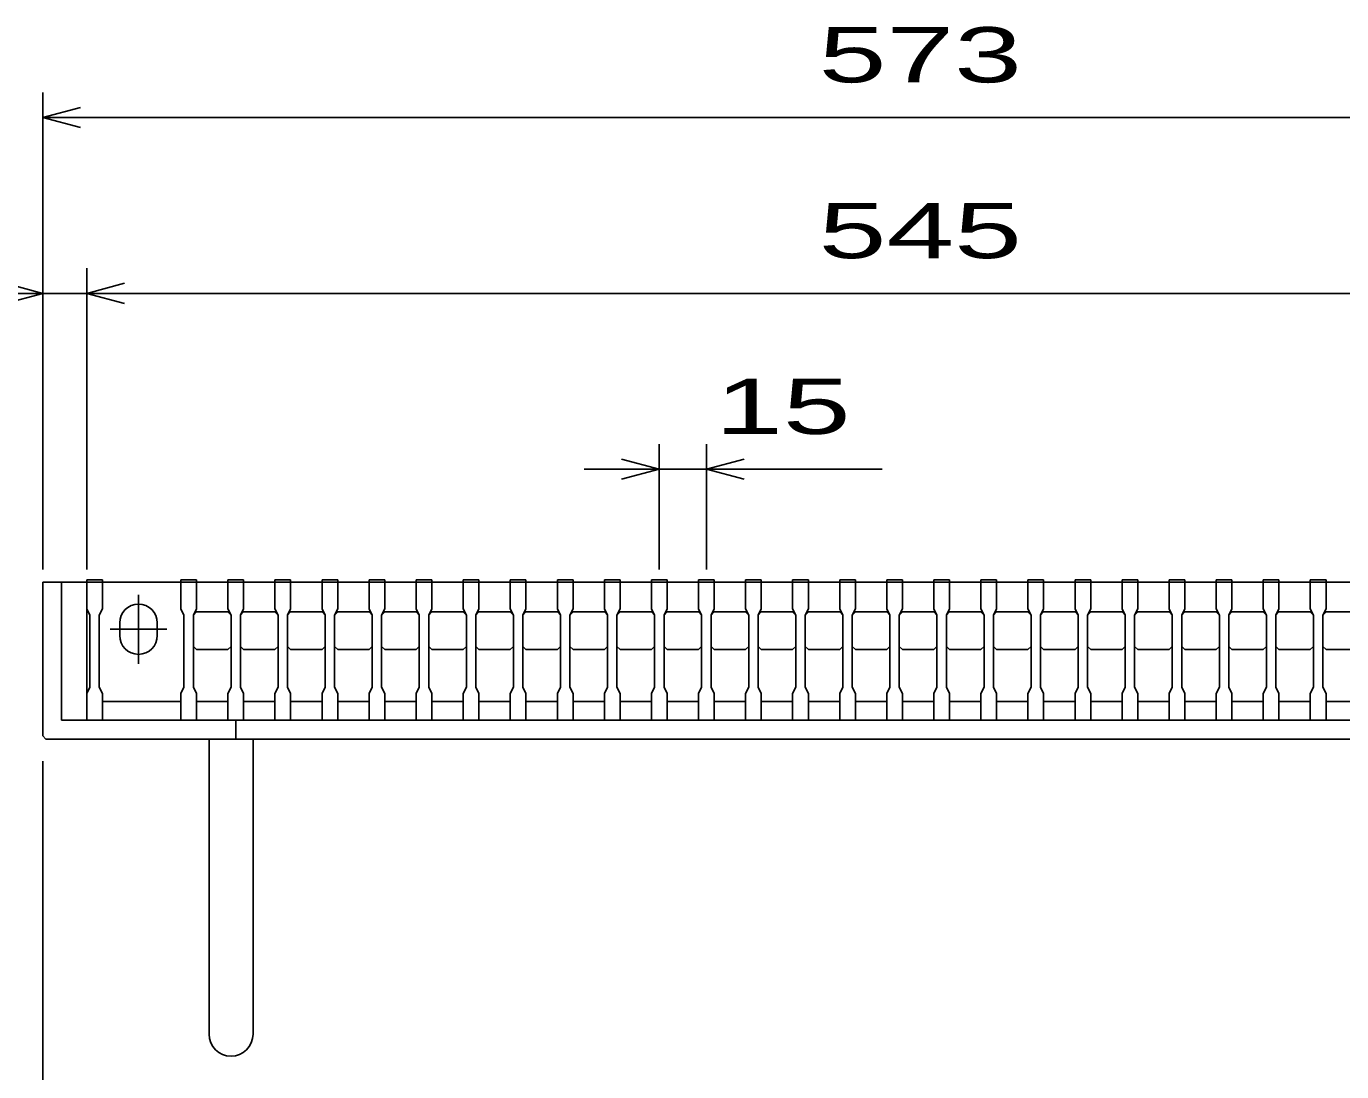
# Model space of a CAD drawing. Units: millimetres, scale not verified. Extents: x -1456 to 1389, y -1026 to 839.
# Drawn here: x -1025.3 to -606, y -673.7 to -340.7 of the extents above; entities that cross this region are included whole.
import ezdxf
from ezdxf.enums import TextEntityAlignment as Align

# ---------------------------------------------------------------- set-up
doc = ezdxf.new("R2010")
doc.units = ezdxf.units.MM
doc.header["$LTSCALE"] = 8
for name, color, linetype, lineweight in [('16', 3, 'Continuous', 25), ('19', 6, 'Continuous', 25), ('22', 4, 'Continuous', 25)]:
    doc.layers.add(name, color=color, linetype=linetype, lineweight=lineweight)
doc.styles.add('ベクトル', font='')
doc.styles.get('ベクトル').set_extended_font_data('ベクトル')

msp = doc.modelspace()

# ---------------------------------------------------------------- linework, layer by layer
at = {"layer": '16'}
for p, q in [((-1006, -517.767), (-1006, -517.067)), ((-1006, -517.067), (-1001, -517.067)), ((-1006, -517.767), (-1006, -526.267)), ((-1001, -517.767), (-1006, -517.767)), ((-1006, -517.767), (-1006, -555.767)), ((-1006, -517.767), (-461, -517.767)), ((-1002, -517.767), (-977, -517.767)), ((-1001, -517.067), (-1001, -517.767)), ((-1001, -526.267), (-1001, -517.767)), ((-976, -517.767), (-976, -517.067)), ((-976, -517.067), (-971, -517.067)), ((-976, -517.767), (-976, -526.267)), ((-971, -517.767), (-976, -517.767)), ((-971, -517.067), (-971, -517.767)), ((-971, -526.267), (-971, -517.767)), ((-961, -517.767), (-961, -517.067)), ((-961, -517.067), (-956, -517.067)), ((-961, -517.767), (-961, -526.267)), ((-956, -517.767), (-961, -517.767)), ((-956, -517.067), (-956, -517.767)), ((-956, -526.267), (-956, -517.767)), ((-946, -517.767), (-946, -517.067)), ((-946, -517.067), (-941, -517.067)), ((-946, -517.767), (-946, -526.267)), ((-941, -517.767), (-946, -517.767)), ((-941, -517.067), (-941, -517.767)), ((-941, -526.267), (-941, -517.767)), ((-931, -517.767), (-931, -517.067)), ((-931, -517.067), (-926, -517.067)), ((-931, -517.767), (-931, -526.267)), ((-926, -517.767), (-931, -517.767)), ((-926, -517.067), (-926, -517.767)), ((-926, -526.267), (-926, -517.767)), ((-916, -517.767), (-916, -517.067)), ((-916, -517.067), (-911, -517.067)), ((-916, -517.767), (-916, -526.267)), ((-911, -517.767), (-916, -517.767)), ((-911, -517.067), (-911, -517.767)), ((-911, -526.267), (-911, -517.767)), ((-901, -517.767), (-901, -517.067)), ((-901, -517.067), (-896, -517.067)), ((-901, -517.767), (-901, -526.267)), ((-896, -517.767), (-901, -517.767)), ((-896, -517.067), (-896, -517.767)), ((-896, -526.267), (-896, -517.767)), ((-886, -517.767), (-886, -517.067)), ((-886, -517.067), (-881, -517.067)), ((-886, -517.767), (-886, -526.267)), ((-881, -517.767), (-886, -517.767)), ((-881, -517.067), (-881, -517.767)), ((-881, -526.267), (-881, -517.767)), ((-871, -517.767), (-871, -517.067)), ((-871, -517.067), (-866, -517.067)), ((-871, -517.767), (-871, -526.267)), ((-866, -517.767), (-871, -517.767)), ((-866, -517.067), (-866, -517.767)), ((-866, -526.267), (-866, -517.767)), ((-856, -517.767), (-856, -517.067)), ((-856, -517.067), (-851, -517.067)), ((-856, -517.767), (-856, -526.267)), ((-851, -517.767), (-856, -517.767)), ((-851, -517.067), (-851, -517.767)), ((-851, -526.267), (-851, -517.767)), ((-841, -517.767), (-841, -517.067)), ((-841, -517.067), (-836, -517.067)), ((-841, -517.767), (-841, -526.267)), ((-836, -517.767), (-841, -517.767)), ((-836, -517.067), (-836, -517.767)), ((-836, -526.267), (-836, -517.767)), ((-826, -517.767), (-826, -517.067)), ((-826, -517.067), (-821, -517.067)), ((-826, -517.767), (-826, -526.267)), ((-821, -517.767), (-826, -517.767)), ((-821, -517.067), (-821, -517.767)), ((-821, -526.267), (-821, -517.767)), ((-811, -517.767), (-811, -517.067)), ((-811, -517.067), (-806, -517.067)), ((-811, -517.767), (-811, -526.267)), ((-806, -517.767), (-811, -517.767)), ((-806, -517.067), (-806, -517.767)), ((-806, -526.267), (-806, -517.767)), ((-796, -517.767), (-796, -517.067)), ((-796, -517.067), (-791, -517.067)), ((-796, -517.767), (-796, -526.267)), ((-791, -517.767), (-796, -517.767)), ((-791, -517.067), (-791, -517.767)), ((-791, -526.267), (-791, -517.767)), ((-781, -517.767), (-781, -517.067)), ((-781, -517.067), (-776, -517.067)), ((-781, -517.767), (-781, -526.267)), ((-776, -517.767), (-781, -517.767)), ((-776, -517.067), (-776, -517.767)), ((-776, -526.267), (-776, -517.767)), ((-766, -517.767), (-766, -517.067)), ((-766, -517.067), (-761, -517.067)), ((-766, -517.767), (-766, -526.267)), ((-761, -517.767), (-766, -517.767)), ((-761, -517.067), (-761, -517.767)), ((-761, -526.267), (-761, -517.767)), ((-751, -517.767), (-751, -517.067)), ((-751, -517.067), (-746, -517.067)), ((-751, -517.767), (-751, -526.267)), ((-746, -517.767), (-751, -517.767)), ((-746, -517.067), (-746, -517.767)), ((-746, -526.267), (-746, -517.767)), ((-736, -517.767), (-736, -517.067)), ((-736, -517.067), (-731, -517.067)), ((-736, -517.767), (-736, -526.267)), ((-731, -517.767), (-736, -517.767)), ((-731, -517.067), (-731, -517.767)), ((-731, -526.267), (-731, -517.767)), ((-721, -517.767), (-721, -517.067)), ((-721, -517.067), (-716, -517.067)), ((-721, -517.767), (-721, -526.267)), ((-716, -517.767), (-721, -517.767)), ((-716, -517.067), (-716, -517.767)), ((-716, -526.267), (-716, -517.767)), ((-706, -517.767), (-706, -517.067)), ((-706, -517.067), (-701, -517.067)), ((-706, -517.767), (-706, -526.267)), ((-701, -517.767), (-706, -517.767)), ((-701, -517.067), (-701, -517.767)), ((-701, -526.267), (-701, -517.767)), ((-691, -517.767), (-691, -517.067)), ((-691, -517.067), (-686, -517.067)), ((-691, -517.767), (-691, -526.267)), ((-686, -517.767), (-691, -517.767)), ((-686, -517.067), (-686, -517.767)), ((-686, -526.267), (-686, -517.767)), ((-676, -517.767), (-676, -517.067)), ((-676, -517.067), (-671, -517.067)), ((-676, -517.767), (-676, -526.267)), ((-671, -517.767), (-676, -517.767)), ((-671, -517.067), (-671, -517.767)), ((-671, -526.267), (-671, -517.767)), ((-661, -517.767), (-661, -517.067)), ((-661, -517.067), (-656, -517.067)), ((-661, -517.767), (-661, -526.267)), ((-656, -517.767), (-661, -517.767)), ((-656, -517.067), (-656, -517.767)), ((-656, -526.267), (-656, -517.767)), ((-646, -517.767), (-646, -517.067)), ((-646, -517.067), (-641, -517.067)), ((-646, -517.767), (-646, -526.267)), ((-641, -517.767), (-646, -517.767)), ((-641, -517.067), (-641, -517.767)), ((-641, -526.267), (-641, -517.767)), ((-631, -517.767), (-631, -517.067)), ((-631, -517.067), (-626, -517.067)), ((-631, -517.767), (-631, -526.267)), ((-626, -517.767), (-631, -517.767)), ((-626, -517.067), (-626, -517.767)), ((-626, -526.267), (-626, -517.767)), ((-616, -517.767), (-616, -517.067)), ((-616, -517.067), (-611, -517.067)), ((-616, -517.767), (-616, -526.267)), ((-611, -517.767), (-616, -517.767)), ((-611, -517.067), (-611, -517.767)), ((-611, -526.267), (-611, -517.767)), ((-989.5, -521.767), (-989.5, -543.767)), ((-1006, -526.267), (-1005, -528.267)), ((-1002, -528.267), (-1001, -526.267)), ((-976, -526.267), (-975, -528.267)), ((-972, -528.267), (-971, -526.267)), ((-972, -528.267), (-971, -527.267)), ((-971, -527.267), (-961, -527.267)), ((-961, -526.267), (-960, -528.267)), ((-961, -527.267), (-960, -528.267)), ((-957, -528.267), (-956, -526.267)), ((-957, -528.267), (-956, -527.267)), ((-956, -527.267), (-946, -527.267)), ((-946, -526.267), (-945, -528.267)), ((-946, -527.267), (-945, -528.267)), ((-942, -528.267), (-941, -526.267)), ((-942, -528.267), (-941, -527.267)), ((-941, -527.267), (-931, -527.267)), ((-931, -526.267), (-930, -528.267)), ((-931, -527.267), (-930, -528.267)), ((-927, -528.267), (-926, -526.267)), ((-927, -528.267), (-926, -527.267)), ((-926, -527.267), (-916, -527.267)), ((-916, -526.267), (-915, -528.267)), ((-916, -527.267), (-915, -528.267)), ((-912, -528.267), (-911, -526.267)), ((-912, -528.267), (-911, -527.267)), ((-911, -527.267), (-901, -527.267)), ((-901, -526.267), (-900, -528.267)), ((-901, -527.267), (-900, -528.267)), ((-897, -528.267), (-896, -526.267)), ((-897, -528.267), (-896, -527.267)), ((-896, -527.267), (-886, -527.267)), ((-886, -526.267), (-885, -528.267)), ((-886, -527.267), (-885, -528.267)), ((-882, -528.267), (-881, -526.267)), ((-882, -528.267), (-881, -527.267)), ((-881, -527.267), (-871, -527.267)), ((-871, -526.267), (-870, -528.267)), ((-871, -527.267), (-870, -528.267)), ((-867, -528.267), (-866, -526.267)), ((-867, -528.267), (-866, -527.267)), ((-866, -527.267), (-856, -527.267)), ((-856, -526.267), (-855, -528.267)), ((-856, -527.267), (-855, -528.267)), ((-852, -528.267), (-851, -526.267)), ((-852, -528.267), (-851, -527.267)), ((-851, -527.267), (-841, -527.267)), ((-841, -526.267), (-840, -528.267)), ((-841, -527.267), (-840, -528.267)), ((-837, -528.267), (-836, -526.267)), ((-837, -528.267), (-836, -527.267)), ((-836, -527.267), (-826, -527.267)), ((-826, -526.267), (-825, -528.267)), ((-826, -527.267), (-825, -528.267)), ((-822, -528.267), (-821, -526.267)), ((-822, -528.267), (-821, -527.267)), ((-821, -527.267), (-811, -527.267)), ((-811, -526.267), (-810, -528.267)), ((-811, -527.267), (-810, -528.267)), ((-807, -528.267), (-806, -526.267)), ((-807, -528.267), (-806, -527.267)), ((-806, -527.267), (-796, -527.267)), ((-796, -526.267), (-795, -528.267)), ((-796, -527.267), (-795, -528.267)), ((-792, -528.267), (-791, -526.267)), ((-792, -528.267), (-791, -527.267)), ((-791, -527.267), (-781, -527.267)), ((-781, -526.267), (-780, -528.267)), ((-781, -527.267), (-780, -528.267)), ((-777, -528.267), (-776, -526.267)), ((-777, -528.267), (-776, -527.267)), ((-776, -527.267), (-766, -527.267)), ((-766, -526.267), (-765, -528.267)), ((-766, -527.267), (-765, -528.267)), ((-762, -528.267), (-761, -526.267)), ((-762, -528.267), (-761, -527.267)), ((-761, -527.267), (-751, -527.267)), ((-751, -526.267), (-750, -528.267)), ((-751, -527.267), (-750, -528.267)), ((-747, -528.267), (-746, -526.267)), ((-747, -528.267), (-746, -527.267)), ((-746, -527.267), (-736, -527.267)), ((-736, -526.267), (-735, -528.267)), ((-736, -527.267), (-735, -528.267)), ((-732, -528.267), (-731, -526.267)), ((-732, -528.267), (-731, -527.267)), ((-731, -527.267), (-721, -527.267)), ((-721, -526.267), (-720, -528.267)), ((-721, -527.267), (-720, -528.267)), ((-717, -528.267), (-716, -526.267)), ((-717, -528.267), (-716, -527.267)), ((-716, -527.267), (-706, -527.267)), ((-706, -526.267), (-705, -528.267)), ((-706, -527.267), (-705, -528.267)), ((-702, -528.267), (-701, -526.267)), ((-702, -528.267), (-701, -527.267)), ((-701, -527.267), (-691, -527.267)), ((-691, -526.267), (-690, -528.267)), ((-691, -527.267), (-690, -528.267)), ((-687, -528.267), (-686, -526.267)), ((-687, -528.267), (-686, -527.267)), ((-686, -527.267), (-676, -527.267)), ((-676, -526.267), (-675, -528.267)), ((-676, -527.267), (-675, -528.267)), ((-672, -528.267), (-671, -526.267)), ((-672, -528.267), (-671, -527.267)), ((-671, -527.267), (-661, -527.267)), ((-661, -526.267), (-660, -528.267)), ((-661, -527.267), (-660, -528.267)), ((-657, -528.267), (-656, -526.267)), ((-657, -528.267), (-656, -527.267)), ((-656, -527.267), (-646, -527.267)), ((-646, -526.267), (-645, -528.267)), ((-646, -527.267), (-645, -528.267)), ((-642, -528.267), (-641, -526.267)), ((-642, -528.267), (-641, -527.267)), ((-641, -527.267), (-631, -527.267)), ((-631, -526.267), (-630, -528.267)), ((-631, -527.267), (-630, -528.267)), ((-627, -528.267), (-626, -526.267)), ((-627, -528.267), (-626, -527.267)), ((-626, -527.267), (-616, -527.267)), ((-616, -526.267), (-615, -528.267)), ((-616, -527.267), (-615, -528.267)), ((-612, -528.267), (-611, -526.267)), ((-612, -528.267), (-611, -527.267)), ((-611, -527.267), (-601, -527.267)), ((-1005, -528.267), (-1005, -551.267)), ((-1002, -551.267), (-1002, -528.267)), ((-995.5, -530.767), (-995.5, -534.767)), ((-983.5, -534.767), (-983.5, -530.767)), ((-975, -528.267), (-975, -551.267)), ((-972, -551.267), (-972, -528.267)), ((-960, -528.267), (-960, -551.267)), ((-957, -551.267), (-957, -528.267)), ((-945, -528.267), (-945, -551.267)), ((-942, -551.267), (-942, -528.267)), ((-930, -528.267), (-930, -551.267)), ((-927, -551.267), (-927, -528.267)), ((-915, -528.267), (-915, -551.267)), ((-912, -551.267), (-912, -528.267)), ((-900, -528.267), (-900, -551.267)), ((-897, -551.267), (-897, -528.267)), ((-885, -528.267), (-885, -551.267)), ((-882, -551.267), (-882, -528.267)), ((-870, -528.267), (-870, -551.267)), ((-867, -551.267), (-867, -528.267)), ((-855, -528.267), (-855, -551.267)), ((-852, -551.267), (-852, -528.267)), ((-840, -528.267), (-840, -551.267)), ((-837, -551.267), (-837, -528.267)), ((-825, -528.267), (-825, -551.267)), ((-822, -551.267), (-822, -528.267)), ((-810, -528.267), (-810, -551.267)), ((-807, -551.267), (-807, -528.267)), ((-795, -528.267), (-795, -551.267)), ((-792, -551.267), (-792, -528.267)), ((-780, -528.267), (-780, -551.267)), ((-777, -551.267), (-777, -528.267)), ((-765, -528.267), (-765, -551.267)), ((-762, -551.267), (-762, -528.267)), ((-750, -528.267), (-750, -551.267)), ((-747, -551.267), (-747, -528.267)), ((-735, -528.267), (-735, -551.267)), ((-732, -551.267), (-732, -528.267)), ((-720, -528.267), (-720, -551.267)), ((-717, -551.267), (-717, -528.267)), ((-705, -528.267), (-705, -551.267)), ((-702, -551.267), (-702, -528.267)), ((-690, -528.267), (-690, -551.267)), ((-687, -551.267), (-687, -528.267)), ((-675, -528.267), (-675, -551.267)), ((-672, -551.267), (-672, -528.267)), ((-660, -528.267), (-660, -551.267)), ((-657, -551.267), (-657, -528.267)), ((-645, -528.267), (-645, -551.267)), ((-642, -551.267), (-642, -528.267)), ((-630, -528.267), (-630, -551.267)), ((-627, -551.267), (-627, -528.267)), ((-615, -528.267), (-615, -551.267)), ((-612, -551.267), (-612, -528.267)), ((-998.5, -532.767), (-980.5, -532.767)), ((-971, -539.267), (-972, -538.267)), ((-961, -539.267), (-971, -539.267)), ((-960, -538.267), (-961, -539.267)), ((-956, -539.267), (-957, -538.267)), ((-946, -539.267), (-956, -539.267)), ((-945, -538.267), (-946, -539.267)), ((-941, -539.267), (-942, -538.267)), ((-931, -539.267), (-941, -539.267)), ((-930, -538.267), (-931, -539.267)), ((-926, -539.267), (-927, -538.267)), ((-916, -539.267), (-926, -539.267)), ((-915, -538.267), (-916, -539.267)), ((-911, -539.267), (-912, -538.267)), ((-901, -539.267), (-911, -539.267)), ((-900, -538.267), (-901, -539.267)), ((-896, -539.267), (-897, -538.267)), ((-886, -539.267), (-896, -539.267)), ((-885, -538.267), (-886, -539.267)), ((-881, -539.267), (-882, -538.267)), ((-871, -539.267), (-881, -539.267)), ((-870, -538.267), (-871, -539.267)), ((-866, -539.267), (-867, -538.267)), ((-856, -539.267), (-866, -539.267)), ((-855, -538.267), (-856, -539.267)), ((-851, -539.267), (-852, -538.267)), ((-841, -539.267), (-851, -539.267)), ((-840, -538.267), (-841, -539.267)), ((-836, -539.267), (-837, -538.267)), ((-826, -539.267), (-836, -539.267)), ((-825, -538.267), (-826, -539.267)), ((-821, -539.267), (-822, -538.267)), ((-811, -539.267), (-821, -539.267)), ((-810, -538.267), (-811, -539.267)), ((-806, -539.267), (-807, -538.267)), ((-796, -539.267), (-806, -539.267)), ((-795, -538.267), (-796, -539.267)), ((-791, -539.267), (-792, -538.267)), ((-781, -539.267), (-791, -539.267)), ((-780, -538.267), (-781, -539.267)), ((-776, -539.267), (-777, -538.267)), ((-766, -539.267), (-776, -539.267)), ((-765, -538.267), (-766, -539.267)), ((-761, -539.267), (-762, -538.267)), ((-751, -539.267), (-761, -539.267)), ((-750, -538.267), (-751, -539.267)), ((-746, -539.267), (-747, -538.267)), ((-736, -539.267), (-746, -539.267)), ((-735, -538.267), (-736, -539.267)), ((-731, -539.267), (-732, -538.267)), ((-721, -539.267), (-731, -539.267)), ((-720, -538.267), (-721, -539.267)), ((-716, -539.267), (-717, -538.267)), ((-706, -539.267), (-716, -539.267)), ((-705, -538.267), (-706, -539.267)), ((-701, -539.267), (-702, -538.267)), ((-691, -539.267), (-701, -539.267)), ((-690, -538.267), (-691, -539.267)), ((-686, -539.267), (-687, -538.267)), ((-676, -539.267), (-686, -539.267)), ((-675, -538.267), (-676, -539.267)), ((-671, -539.267), (-672, -538.267)), ((-661, -539.267), (-671, -539.267)), ((-660, -538.267), (-661, -539.267)), ((-656, -539.267), (-657, -538.267)), ((-646, -539.267), (-656, -539.267)), ((-645, -538.267), (-646, -539.267)), ((-641, -539.267), (-642, -538.267)), ((-631, -539.267), (-641, -539.267)), ((-630, -538.267), (-631, -539.267)), ((-626, -539.267), (-627, -538.267)), ((-616, -539.267), (-626, -539.267)), ((-615, -538.267), (-616, -539.267)), ((-611, -539.267), (-612, -538.267)), ((-601, -539.267), (-611, -539.267)), ((-1005, -551.267), (-1006, -553.267)), ((-1006, -553.267), (-1006, -561.767)), ((-1001, -553.267), (-1002, -551.267)), ((-1001, -561.767), (-1001, -553.267)), ((-975, -551.267), (-976, -553.267)), ((-976, -553.267), (-976, -561.767)), ((-971, -553.267), (-972, -551.267)), ((-971, -561.767), (-971, -553.267)), ((-960, -551.267), (-961, -553.267)), ((-961, -553.267), (-961, -561.767)), ((-956, -553.267), (-957, -551.267)), ((-956, -561.767), (-956, -553.267)), ((-945, -551.267), (-946, -553.267)), ((-946, -553.267), (-946, -561.767)), ((-941, -553.267), (-942, -551.267)), ((-941, -561.767), (-941, -553.267)), ((-930, -551.267), (-931, -553.267)), ((-931, -553.267), (-931, -561.767)), ((-926, -553.267), (-927, -551.267)), ((-926, -561.767), (-926, -553.267)), ((-915, -551.267), (-916, -553.267)), ((-916, -553.267), (-916, -561.767)), ((-911, -553.267), (-912, -551.267)), ((-911, -561.767), (-911, -553.267)), ((-900, -551.267), (-901, -553.267)), ((-901, -553.267), (-901, -561.767)), ((-896, -553.267), (-897, -551.267)), ((-896, -561.767), (-896, -553.267)), ((-885, -551.267), (-886, -553.267)), ((-886, -553.267), (-886, -561.767)), ((-881, -553.267), (-882, -551.267)), ((-881, -561.767), (-881, -553.267)), ((-870, -551.267), (-871, -553.267)), ((-871, -553.267), (-871, -561.767)), ((-866, -553.267), (-867, -551.267)), ((-866, -561.767), (-866, -553.267)), ((-855, -551.267), (-856, -553.267)), ((-856, -553.267), (-856, -561.767)), ((-851, -553.267), (-852, -551.267)), ((-851, -561.767), (-851, -553.267)), ((-840, -551.267), (-841, -553.267)), ((-841, -553.267), (-841, -561.767)), ((-836, -553.267), (-837, -551.267)), ((-836, -561.767), (-836, -553.267)), ((-825, -551.267), (-826, -553.267)), ((-826, -553.267), (-826, -561.767)), ((-821, -553.267), (-822, -551.267)), ((-821, -561.767), (-821, -553.267)), ((-810, -551.267), (-811, -553.267)), ((-811, -553.267), (-811, -561.767)), ((-806, -553.267), (-807, -551.267)), ((-806, -561.767), (-806, -553.267)), ((-795, -551.267), (-796, -553.267)), ((-796, -553.267), (-796, -561.767)), ((-791, -553.267), (-792, -551.267)), ((-791, -561.767), (-791, -553.267)), ((-780, -551.267), (-781, -553.267)), ((-781, -553.267), (-781, -561.767)), ((-776, -553.267), (-777, -551.267)), ((-776, -561.767), (-776, -553.267)), ((-765, -551.267), (-766, -553.267)), ((-766, -553.267), (-766, -561.767)), ((-761, -553.267), (-762, -551.267)), ((-761, -561.767), (-761, -553.267)), ((-750, -551.267), (-751, -553.267)), ((-751, -553.267), (-751, -561.767)), ((-746, -553.267), (-747, -551.267)), ((-746, -561.767), (-746, -553.267)), ((-735, -551.267), (-736, -553.267)), ((-736, -553.267), (-736, -561.767)), ((-731, -553.267), (-732, -551.267)), ((-731, -561.767), (-731, -553.267)), ((-720, -551.267), (-721, -553.267)), ((-721, -553.267), (-721, -561.767)), ((-716, -553.267), (-717, -551.267)), ((-716, -561.767), (-716, -553.267)), ((-705, -551.267), (-706, -553.267)), ((-706, -553.267), (-706, -561.767)), ((-701, -553.267), (-702, -551.267)), ((-701, -561.767), (-701, -553.267)), ((-690, -551.267), (-691, -553.267)), ((-691, -553.267), (-691, -561.767)), ((-686, -553.267), (-687, -551.267)), ((-686, -561.767), (-686, -553.267)), ((-675, -551.267), (-676, -553.267)), ((-676, -553.267), (-676, -561.767)), ((-671, -553.267), (-672, -551.267)), ((-671, -561.767), (-671, -553.267)), ((-660, -551.267), (-661, -553.267)), ((-661, -553.267), (-661, -561.767)), ((-656, -553.267), (-657, -551.267)), ((-656, -561.767), (-656, -553.267)), ((-645, -551.267), (-646, -553.267)), ((-646, -553.267), (-646, -561.767)), ((-641, -553.267), (-642, -551.267)), ((-641, -561.767), (-641, -553.267)), ((-630, -551.267), (-631, -553.267)), ((-631, -553.267), (-631, -561.767)), ((-626, -553.267), (-627, -551.267)), ((-626, -561.767), (-626, -553.267)), ((-615, -551.267), (-616, -553.267)), ((-616, -553.267), (-616, -561.767)), ((-611, -553.267), (-612, -551.267)), ((-611, -561.767), (-611, -553.267)), ((-1001, -555.767), (-976, -555.767)), ((-971, -555.767), (-961, -555.767)), ((-956, -555.767), (-946, -555.767)), ((-941, -555.767), (-931, -555.767)), ((-926, -555.767), (-916, -555.767)), ((-911, -555.767), (-901, -555.767)), ((-896, -555.767), (-886, -555.767)), ((-881, -555.767), (-871, -555.767)), ((-866, -555.767), (-856, -555.767)), ((-851, -555.767), (-841, -555.767)), ((-836, -555.767), (-826, -555.767)), ((-821, -555.767), (-811, -555.767)), ((-806, -555.767), (-796, -555.767)), ((-791, -555.767), (-781, -555.767)), ((-776, -555.767), (-766, -555.767)), ((-761, -555.767), (-751, -555.767)), ((-746, -555.767), (-736, -555.767)), ((-731, -555.767), (-721, -555.767)), ((-716, -555.767), (-706, -555.767)), ((-701, -555.767), (-691, -555.767)), ((-686, -555.767), (-676, -555.767)), ((-671, -555.767), (-661, -555.767)), ((-656, -555.767), (-646, -555.767)), ((-641, -555.767), (-631, -555.767)), ((-626, -555.767), (-616, -555.767)), ((-611, -555.767), (-601, -555.767)), ((-1006, -561.767), (-1001, -561.767)), ((-976, -561.767), (-971, -561.767)), ((-961, -561.767), (-956, -561.767)), ((-946, -561.767), (-941, -561.767)), ((-931, -561.767), (-926, -561.767)), ((-916, -561.767), (-911, -561.767)), ((-901, -561.767), (-896, -561.767)), ((-886, -561.767), (-881, -561.767)), ((-871, -561.767), (-866, -561.767)), ((-856, -561.767), (-851, -561.767)), ((-841, -561.767), (-836, -561.767)), ((-826, -561.767), (-821, -561.767)), ((-811, -561.767), (-806, -561.767)), ((-796, -561.767), (-791, -561.767)), ((-781, -561.767), (-776, -561.767)), ((-766, -561.767), (-761, -561.767)), ((-751, -561.767), (-746, -561.767)), ((-736, -561.767), (-731, -561.767)), ((-721, -561.767), (-716, -561.767)), ((-706, -561.767), (-701, -561.767)), ((-691, -561.767), (-686, -561.767)), ((-676, -561.767), (-671, -561.767)), ((-661, -561.767), (-656, -561.767)), ((-646, -561.767), (-641, -561.767)), ((-631, -561.767), (-626, -561.767)), ((-616, -561.767), (-611, -561.767))]:
    msp.add_line(p, q, dxfattribs=at)
for centre, start, end in [((-989.5, -530.767), 0, 180), ((-989.5, -534.767), 180, 0)]:
    msp.add_arc(centre, 6, start, end, dxfattribs=at)
at = {"layer": '19'}
for p, q in [((-1006, -517.767), (-1020, -517.767)), ((-1020, -517.767), (-1020, -566.767)), ((-1014, -561.767), (-1014, -517.767)), ((-566, -561.767), (-1014, -561.767)), ((-958.5, -567.767), (-958.5, -561.767)), ((-1020, -566.767), (-1019, -567.767)), ((-1019, -567.767), (-566, -567.767)), ((-967, -567.767), (-967, -661.767)), ((-953, -661.767), (-953, -567.767))]:
    msp.add_line(p, q, dxfattribs=at)
msp.add_arc((-960, -661.767), 7, 180, 0, dxfattribs=at)
at = {"layer": '22'}
for p, q in [((-1020, -513.767), (-1020, -361.767)), ((-1020, -369.767), (-1008, -366.567)), ((-1008, -372.967), (-1020, -369.767)), ((-1020, -369.767), (-447, -369.767)), ((-1020, -513.767), (-1020, -417.767)), ((-1006, -513.767), (-1006, -417.767)), ((-1020, -425.767), (-1032, -422.567)), ((-1006, -425.767), (-994, -422.567)), ((-1076, -425.767), (-1020, -425.767)), ((-1032, -428.967), (-1020, -425.767)), ((-1020, -425.767), (-1006, -425.767)), ((-994, -428.967), (-1006, -425.767)), ((-1006, -425.767), (-461, -425.767)), ((-823.5, -513.767), (-823.5, -473.767)), ((-808.5, -473.767), (-808.5, -513.767)), ((-823.5, -481.767), (-847.5, -481.767)), ((-823.5, -481.767), (-835.5, -478.567)), ((-835.5, -484.967), (-823.5, -481.767)), ((-823.5, -481.767), (-808.5, -481.767)), ((-808.5, -481.767), (-796.5, -478.567)), ((-796.5, -484.967), (-808.5, -481.767)), ((-808.5, -481.767), (-752.5, -481.767)), ((-1020, -574.767), (-1020, -822.171))]:
    msp.add_line(p, q, dxfattribs=at)

# ---------------------------------------------------------------- texts
at = {"layer": '22', "color": 2, "style": 'ベクトル', "width": 1.65}
for s, p in [(' 573 ', (-783.5, -349.767)), (' 545 ', (-783.5, -405.767)), (' 15 ', (-816.5, -461.767))]:
    msp.add_text(s, height=17.6, dxfattribs=at).set_placement(p, align=Align.MIDDLE_LEFT)

doc.saveas('drawing.dxf')
